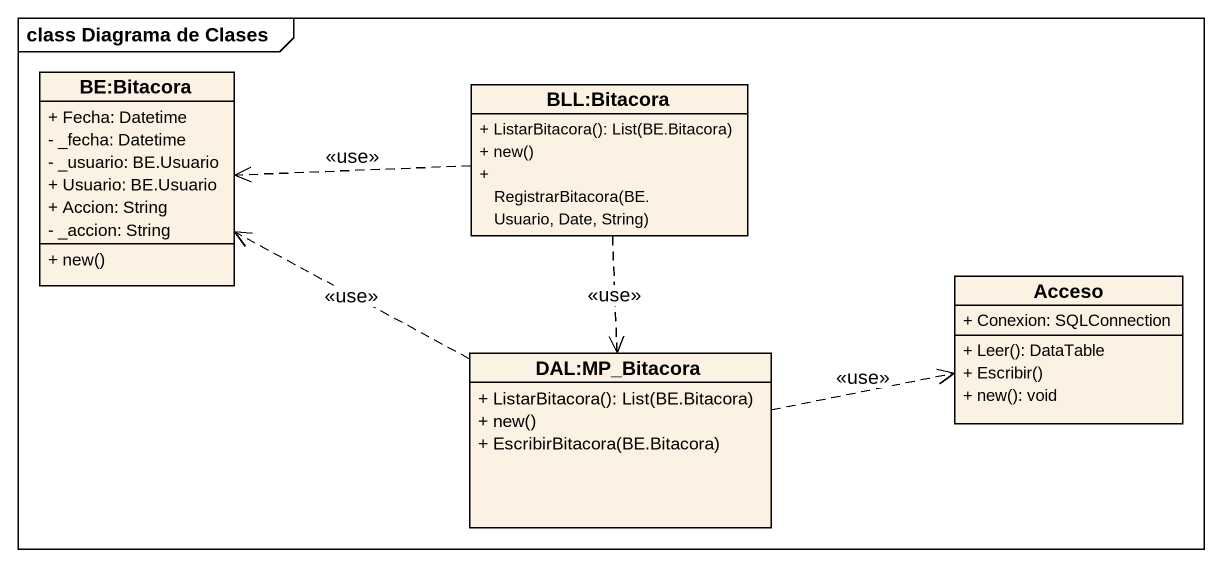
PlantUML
@startuml
mainframe class Diagrama de Clases
hide circle
hide empty members
skinparam classAttributeIconSize 0
class "BE:Bitacora" as BE_Bitacora {
  + Fecha: Datetime
  - _fecha: Datetime
  - _usuario: BE.Usuario
  + Usuario: BE.Usuario
  + Accion: String
  - _accion: String
  + new()
}
class "BLL:Bitacora" as BLL_Bitacora {
  + ListarBitacora(): List(BE.Bitacora)
  + new()
  + RegistrarBitacora(BE.Usuario, Date, String)
}
class Acceso {
  + Conexion: SQLConnection
  + Leer(): DataTable
  + Escribir()
  + new(): void
}
class "DAL:MP_Bitacora" as DAL_MP_Bitacora {
  + ListarBitacora(): List(BE.Bitacora)
  + new()
  + EscribirBitacora(BE.Bitacora)
}
BLL_Bitacora .left.> BE_Bitacora : <<use>>
BLL_Bitacora ..> DAL_MP_Bitacora : <<use>>
DAL_MP_Bitacora .left.> BE_Bitacora : <<use>>
DAL_MP_Bitacora .right.> Acceso : <<use>>
@enduml
